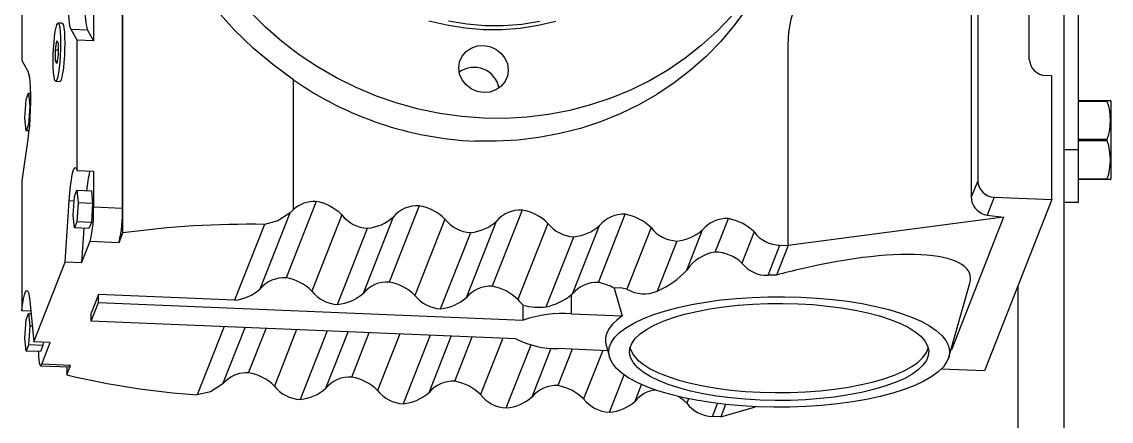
# Model space of a CAD drawing. Header units: feet. Extents: x 0.3 to 98.5, y -18.6 to 31.5.
# Drawn here: x 50.2356 to 50.7327, y 4.5731 to 4.7553 of the extents above; entities that cross this region are included whole.
import ezdxf

# ---------------------------------------------------------------- set-up
doc = ezdxf.new("R2010")
doc.units = ezdxf.units.FT
doc.header["$MEASUREMENT"] = 0

msp = doc.modelspace()

# ---------------------------------------------------------------- linework, layer by layer
for p, q in [((50.71121568027947, 4.480181823305688), (50.71121568027947, 5.083638482316776)), ((50.71769445175288, 5.083638482316776), (50.71769445175288, 4.672887327283329)), ((50.28169691258752, 4.658935384777907), (50.28169691258752, 4.999765407988262)), ((50.28157670810516, 4.670290213272313), (50.28157670810516, 4.966274153560091)), ((50.69536797997371, 4.738298125876168), (50.69536797997371, 4.935620781484866)), ((50.26840880587667, 4.801427520444038), (50.26840880587667, 4.746536724321729)), ((50.23564117323234, 4.783220507451119), (50.23564117323234, 4.737656138777217)), ((50.67185387870863, 4.776943789333771), (50.67185387870863, 4.682767093540575)), ((50.66889066715459, 4.769421219750782), (50.66889066715459, 4.67524452252008)), ((50.25410173545756, 4.75459228621459), (50.25222060574634, 4.754670282564804)), ((50.26088429853188, 4.746848731285199), (50.25811957243715, 4.751740333525914)), ((50.26564408553197, 4.751428325124929), (50.25811957243715, 4.751740333525914)), ((50.26564408553197, 4.751428325124929), (50.26840880587667, 4.746536724321729)), ((50.25106961548367, 4.742470085357292), (50.25167064364556, 4.746585046178639)), ((50.25106961548367, 4.737291710181852), (50.25106961548367, 4.742470085357292)), ((50.25106961548367, 4.742470085357292), (50.25227167180748, 4.74242023686608)), ((50.25167064364556, 4.746585046178639), (50.25227167180748, 4.745521660574719)), ((50.25227167180748, 4.745521660574719), (50.25227167180748, 4.740343285399275)), ((50.26088429853188, 4.687470971512532), (50.26088429853188, 4.746848731285199)), ((50.26840880587667, 4.746536724321729), (50.26088429853188, 4.746848731285199)), ((50.58532196949305, 4.653168967894684), (50.58532196949305, 4.744654929043955)), ((50.23564117323234, 4.737656138777217), (50.23840589932706, 4.73276450778633)), ((50.25227167180748, 4.740343285399275), (50.25167064364556, 4.736228295827752)), ((50.25167064364556, 4.736228295827752), (50.25106961548367, 4.737291710181852)), ((50.25106961548367, 4.737291710181852), (50.25182140381412, 4.737260540679442)), ((50.25112067579475, 4.728143089629276), (50.25300180550597, 4.728065093279062)), ((50.35958657089819, 4.669679056423698), (50.35958657089819, 4.728792057270759)), ((50.70571421926055, 4.730693746232237), (50.7028925045686, 4.730810765195203)), ((50.70571421926055, 4.674187722143779), (50.70571421926055, 4.730693746232237)), ((50.23758920460116, 4.719904689559925), (50.23869961111657, 4.722723635610006)), ((50.23869961111657, 4.722723635610006), (50.23925481724928, 4.716957729042393)), ((50.23869961111657, 4.722723635610006), (50.23958516826202, 4.722686927386349)), ((50.23703399846845, 4.711319862817392), (50.23758920460116, 4.719904689559925)), ((50.71769445175288, 4.719397243218195), (50.73235430982144, 4.719397243218195)), ((50.73096017932738, 4.71897248238024), (50.71769445175288, 4.71897248238024)), ((50.73096017932738, 4.71897248238024), (50.73096017932738, 4.719397243218195)), ((50.73274733621604, 4.718855321103909), (50.73241444368781, 4.719431915929443)), ((50.73274733621604, 4.683812166720424), (50.73274733621604, 4.718855321103909)), ((50.23925481724928, 4.716957729042393), (50.23869961111657, 4.708372903737365)), ((50.23956851041054, 4.71694472965069), (50.23925481724928, 4.716957729042393)), ((50.23758920460116, 4.705553954812272), (50.23703399846845, 4.711319862817392)), ((50.23869961111657, 4.708372903737365), (50.23758920460116, 4.705553954812272)), ((50.2391317377494, 4.708354986628203), (50.23869961111657, 4.708372903737365)), ((50.23887256067031, 4.705500743988074), (50.23758920460116, 4.705553954812272)), ((50.23840589932706, 4.701694256733672), (50.23564117323234, 4.682765342654907)), ((50.71769445175288, 4.701758490375033), (50.73096017932738, 4.701758490375033)), ((50.73096017932738, 4.700908996011792), (50.71769445175288, 4.700908996011792)), ((50.73096017932738, 4.700908996011792), (50.73096017932738, 4.701758490375033)), ((50.71121568027947, 4.696971955649465), (50.71769445175288, 4.696971955649465)), ((50.23564117323234, 4.682765342654907), (50.23564117323234, 4.623387582882239)), ((50.26088429853188, 4.687470971512532), (50.26840880587667, 4.687158991861727)), ((50.26840880587667, 4.687158991861727), (50.26840880587667, 4.670836204973893)), ((50.67185387870863, 4.682767093540575), (50.66889066715459, 4.67524452252008)), ((50.71769445175288, 4.683695005444092), (50.73096017932738, 4.683695005444092)), ((50.73241427693679, 4.683270273356312), (50.71769445175288, 4.683270273356312)), ((50.73096017932738, 4.683270273356312), (50.73096017932738, 4.683695005444092)), ((50.73241444368781, 4.683235571894889), (50.73274733621604, 4.683812166720424)), ((50.25970698460883, 4.67559880517863), (50.26081739112423, 4.67841772391604)), ((50.26081739112423, 4.67841772391604), (50.26137259725695, 4.672651846098605)), ((50.26081739112423, 4.67841772391604), (50.26740133648843, 4.678144743877846)), ((50.26740133648843, 4.678144743877846), (50.26795654262116, 4.672378835872726)), ((50.25543519158195, 4.645654873863336), (50.25723961007579, 4.673555596354911)), ((50.25956859851567, 4.673459034579082), (50.25723961007579, 4.673555596354911)), ((50.25915177847611, 4.66701395112343), (50.25970698460883, 4.67559880517863)), ((50.36993277568483, 4.673311438367318), (50.35622937269369, 4.63852329516255)), ((50.70571421926055, 4.674187722143779), (50.67494165327162, 4.596067018800413)), ((50.67937842630366, 4.675279705546943), (50.67615752117956, 4.667102994728451)), ((50.67937842630366, 4.675279705546943), (50.70571421926055, 4.674187722143779)), ((50.71769445175288, 4.672887327283329), (50.71121568027947, 4.672887327283329)), ((50.26137259725695, 4.672651846098605), (50.26081739112423, 4.664066990605891)), ((50.26795654262116, 4.672378835872726), (50.26137259725695, 4.672651846098605)), ((50.26795654262116, 4.672378835872726), (50.26740133648843, 4.663794009130191)), ((50.26840880587667, 4.670836204973893), (50.28157670810516, 4.670290213272313)), ((50.34447232206115, 4.633405026540819), (50.35817485104697, 4.668190966044664)), ((50.35817485104697, 4.668190966044664), (50.35958657089819, 4.669679056423698)), ((50.41696097821497, 4.671361427548929), (50.40325756947381, 4.636573311656829)), ((50.4639892094953, 4.669411444043206), (50.45028580075413, 4.634623329588614)), ((50.25970698460883, 4.661248043118309), (50.25915177847611, 4.66701395112343)), ((50.26081739112423, 4.664066990605891), (50.25970698460883, 4.661248043118309)), ((50.26740133648843, 4.663794009130191), (50.26081739112423, 4.664066990605891)), ((50.26740133648843, 4.663794009130191), (50.26629092997302, 4.660975061642604)), ((50.34634322246005, 4.66288336314437), (50.33271526567859, 4.628286786669268)), ((50.3816898320674, 4.667218179430238), (50.36798641182616, 4.63243003622547)), ((50.39150051884127, 4.631455044472609), (50.40520393908251, 4.666243186239866)), ((50.42871802884752, 4.665268195924517), (50.41501462585637, 4.630480051282236)), ((50.43852873287149, 4.629505059529377), (50.45223213586263, 4.664293204171654)), ((50.47574624287773, 4.663318212418789), (50.46204283988659, 4.628530069214021)), ((50.49875646857283, 4.636335257331426), (50.51101741777548, 4.667461460537483)), ((50.55202307386187, 4.65022237394188), (50.5580456318057, 4.665511477031762)), ((50.68363281972454, 4.666109154360745), (50.58532196949305, 4.653168967894684)), ((50.68363281972454, 4.666109154360745), (50.65983213671341, 4.605687678416498)), ((50.67615752117956, 4.667102994728451), (50.68363281972454, 4.666109154360745)), ((50.26629092997302, 4.660975061642604), (50.25970698460883, 4.661248043118309)), ((50.26397688587419, 4.66107100097714), (50.26295970467676, 4.64534286689986)), ((50.28001404408425, 4.654663163373412), (50.28169691258752, 4.658935384777907)), ((50.3797434624587, 4.626336804601053), (50.39344688844997, 4.661124919055647)), ((50.42677167648892, 4.624386821095326), (50.44047510248019, 4.659174936987432)), ((50.48699940069019, 4.631216990147207), (50.49926034989284, 4.66234321922842)), ((50.52277445690795, 4.661368228913068), (50.51171355151683, 4.633288486268276)), ((50.53905039107283, 4.64201805720519), (50.54628856967309, 4.660393208410033)), ((50.5698026766882, 4.659418216657167), (50.56421499389395, 4.645233108793635)), ((50.26295970467676, 4.64534286689986), (50.26684613610574, 4.655209153637484)), ((50.26684613610574, 4.655209153637484), (50.28001404408425, 4.654663163373412)), ((50.47488957390828, 4.625203137756428), (50.48750331076037, 4.657224952044198)), ((50.53453152479059, 4.655274969975983), (50.5255224791509, 4.632404207068101)), ((50.57616902922666, 4.639639864278005), (50.58155971007064, 4.653324985032755)), ((50.58532196949305, 4.653168967894684), (50.58001190989031, 4.639688554137161)), ((50.58155971007064, 4.653324985032755), (50.58532196949305, 4.653168967894684)), ((50.24109028018227, 4.609238194236335), (50.25543519158195, 4.645654873863336)), ((50.26295970467676, 4.64534286689986), (50.25543519158195, 4.645654873863336)), ((50.50592178847918, 4.633737325377931), (50.5096084809412, 4.621086086797346)), ((50.6586469854926, 4.602352948473891), (50.66823373140205, 4.636052555421502)), ((50.69018420839039, 4.634762616999753), (50.69018420839039, 4.484057345480702)), ((50.27063801970868, 4.63086075678927), (50.2672722769521, 4.622316312542781)), ((50.33271526567859, 4.628286786669268), (50.27063801970868, 4.63086075678927)), ((50.27063801970868, 4.627273081368033), (50.27063801970868, 4.63086075678927)), ((50.486529139825, 4.622043047877849), (50.486529139825, 4.630801951180985)), ((50.23974419698094, 4.623217463783252), (50.23564117323234, 4.623387582882239)), ((50.23928586168843, 4.62797735140896), (50.24109028018227, 4.609238194236335)), ((50.2672722769521, 4.61872863712154), (50.27063801970868, 4.627273081368033)), ((50.27063801970868, 4.627273081368033), (50.46447992323508, 4.619235574585174)), ((50.46447992323508, 4.619235574585174), (50.46447992323508, 4.626001821935095)), ((50.23703399846845, 4.610864696583674), (50.23758920460116, 4.619449552076381)), ((50.23758920460116, 4.619449552076381), (50.23869961111657, 4.622268470813795)), ((50.23869961111657, 4.622268470813795), (50.23925481724928, 4.616502590121337)), ((50.23869961111657, 4.622268470813795), (50.2398401248154, 4.622221194025746)), ((50.2672722769521, 4.61872863712154), (50.2672722769521, 4.622316312542781)), ((50.46111419197858, 4.610691130338679), (50.2672722769521, 4.61872863712154)), ((50.486529139825, 4.622043047877849), (50.5096084809412, 4.621086086797346)), ((50.23925481724928, 4.616502590121337), (50.23869961111657, 4.60791773606614)), ((50.24039533094812, 4.616455286020626), (50.23925481724928, 4.616502590121337)), ((50.32795899769992, 4.616212315415273), (50.31572155464049, 4.585145738635005)), ((50.32740401581857, 4.590074672978169), (50.33754336884491, 4.615814880181309)), ((50.33916020969588, 4.595190736461463), (50.34712775148997, 4.615417473697514)), ((50.36105747586002, 4.614839888428444), (50.35091726032842, 4.589097476086872)), ((50.37498721173014, 4.614262303159373), (50.36267431671101, 4.583004215712281)), ((50.37443137309357, 4.588122484334011), (50.38457158287513, 4.613864898113095)), ((50.38618842372611, 4.593240752955742), (50.39415595977015, 4.613467491629303)), ((50.23758920460116, 4.605098788578553), (50.23703399846845, 4.610864696583674)), ((50.2486147932771, 4.608926187272859), (50.24109028018227, 4.609238194236335)), ((50.24472835609808, 4.59905990053524), (50.2486147932771, 4.608926187272859)), ((50.24537512578867, 4.609060529653872), (50.24528356223081, 4.607644754590435)), ((50.40808569564027, 4.612889906360229), (50.39794548010868, 4.587147494018657)), ((50.42201542001033, 4.61231231965365), (50.40970253074122, 4.581054233644066)), ((50.42145958712379, 4.586172500828289), (50.43159980265537, 4.61191491316986)), ((50.43321663775633, 4.591290740699842), (50.44118417380036, 4.611517508123578)), ((50.45511390967048, 4.610939922854506), (50.44497367688879, 4.585197509075423)), ((50.23869961111657, 4.60791773606614), (50.23758920460116, 4.605098788578553)), ((50.24417315571539, 4.604825807102847), (50.23758920460116, 4.605098788578553)), ((50.24528356223081, 4.607644754590435), (50.23869961111657, 4.60791773606614)), ((50.24528356223081, 4.607644754590435), (50.24417315571539, 4.604825807102847)), ((50.4567307390214, 4.579104250138345), (50.4680539207605, 4.607849773527061)), ((50.4684877839039, 4.584222518760074), (50.47721062729983, 4.606366741741347)), ((50.48676990529194, 4.605905611931808), (50.4802448460365, 4.589340758631627)), ((50.50297850079653, 4.605233556462155), (50.48027844924124, 4.606174778259268)), ((50.50069964116206, 4.605328025225226), (50.49200189091901, 4.583247512632122)), ((50.5022799922907, 4.607689037047736), (50.50379797853938, 4.602352948473891)), ((50.6595742706423, 4.605612621771696), (50.65983213671341, 4.605687678416498)), ((50.24421767823665, 4.598403670599502), (50.2573855747151, 4.597857677460416)), ((50.25789625832657, 4.598513907396148), (50.24472835609808, 4.59905990053524)), ((50.25621338407326, 4.594241685991657), (50.25789625832657, 4.598513907396148)), ((50.25621338407326, 4.597906282506555), (50.25621338407326, 4.594241685991657)), ((50.50375895305161, 4.577154266632617), (50.51047575297526, 4.594205854648346)), ((50.67494165327162, 4.596067018800413), (50.65518093337488, 4.596886388730118)), ((50.32881400490926, 4.591558353080332), (50.32740401581857, 4.590074672978169)), ((50.51551599793412, 4.582272520879261), (50.51847151594129, 4.58977552309303)), ((50.53982578904712, 4.583317453183254), (50.53903010494923, 4.581297527688895)), ((50.55078717283187, 4.575204284564407), (50.55312888034925, 4.581149070409381)), ((50.55678482737396, 4.580723207002212), (50.55454943225429, 4.575048278926406)), ((50.55454943225429, 4.575048278926406), (50.57048710335823, 4.57968646849814)), ((50.55454943225429, 4.575048278926406), (50.55078717283187, 4.575204284564407))]:
    msp.add_line(p, q)
at = {"flags": 128}
for points in [[(50.35958657089819, 4.728792057270759), (50.35015839945489, 4.735774372249621), (50.34126628077762, 4.743234745141159), (50.33273080802329, 4.751414733479622), (50.32491264638934, 4.760057349511749), (50.31808971231904, 4.768838830327441), (50.31203408592373, 4.77802401966532), (50.30666659497105, 4.78785221242085), (50.30219616698395, 4.798073686010026), (50.29857766418739, 4.80899426035864), (50.29600435675891, 4.820260411812763), (50.29448691676356, 4.832222950009779), (50.29415513974214, 4.844396300303716), (50.2948552467577, 4.855200108690905), (50.29646975884449, 4.865998997923127), (50.29906750967189, 4.877018421123996), (50.30257876856504, 4.887852522133249), (50.30583062612773, 4.895699590630819)], [(50.58532196949305, 4.744654929043955), (50.58566565483704, 4.750620090138074), (50.58669253059352, 4.756485301248222), (50.58839036068794, 4.762180276821171), (50.59073873824597, 4.767636807066337), (50.59370958009651, 4.77278949252276), (50.59726724177238, 4.777576651127129), (50.60136917301433, 4.781940911904888), (50.60596617652266, 4.785829998412543), (50.61100323021205, 4.789197312366177), (50.61641994146461, 4.792002497144912), (50.62215145563518, 4.794211982606711), (50.62812908280524, 4.795799262527579), (50.63428123503866, 4.796745373291978), (50.64053418538619, 4.797038926955523), (50.64681305114162, 4.796676420309362), (50.65304260459662, 4.795662204692524)], [(50.58119737736303, 4.790862672012766), (50.57910637712313, 4.785311616941682), (50.57532736209862, 4.776824395606338), (50.57094826766797, 4.768623495827965), (50.56598889695186, 4.760745936332123), (50.56047160608649, 4.753227236522715), (50.55442130422365, 4.746101393481876), (50.54786530402971, 4.739400480905024), (50.54083316643479, 4.73315479285173), (50.53335666038246, 4.727392503056155), (50.52546948682803, 4.722139608864188), (50.51720726723857, 4.717419820545292), (50.50860726759109, 4.713254444854281), (50.49970828337198, 4.70966224703049), (50.49055050732612, 4.706659447922744), (50.48117524770519, 4.70425960898867), (50.47162481326696, 4.702473556106733), (50.46194232352417, 4.701309370951167), (50.45217140974263, 4.700772280303822), (50.44235621494131, 4.700864686241824)], [(50.25811957243715, 4.751740333525914), (50.2577472691688, 4.752773369007421), (50.25743186824716, 4.754440847541916), (50.25718477199167, 4.756682462761976), (50.25701490445671, 4.759417255611831), (50.25692840092966, 4.762546344176522), (50.25692840092966, 4.765956666954697), (50.25701490445671, 4.769524930257663), (50.25718477199167, 4.773122186674774), (50.25743186824716, 4.776618416413861), (50.2577472691688, 4.779887275392634), (50.25811957243715, 4.782810583141062)], [(50.44632298585975, 4.711322461833227), (50.43637411424397, 4.712059090196307), (50.42647161091068, 4.713440445550033), (50.41666165439127, 4.715460143918008), (50.40699000921455, 4.718108717867556), (50.39750175565518, 4.721373845073593), (50.3882411172326, 4.725240298005849), (50.37925128245996, 4.729690041679437), (50.3705741748427, 4.734702340030516), (50.36225023437718, 4.740253817729174), (50.35431829104999, 4.746318619742874), (50.34681531758639, 4.752868404148943), (50.33977627994943, 4.759872677074087)], [(50.55941198388051, 4.757920517180105), (50.55286971477022, 4.75103693892782), (50.54583068863334, 4.744616383684113), (50.53832769791965, 4.738688807693991), (50.53039573734235, 4.733281816875655), (50.52207183137703, 4.728420620820197), (50.51339470650966, 4.724127910603372), (50.50440487173701, 4.720423666159411), (50.49514423331445, 4.717325180718676), (50.48565596825502, 4.714846895494151), (50.47598432882832, 4.713000368056258), (50.466174389559, 4.711794217707508), (50.45627187472566, 4.711234040669504), (50.44632298585975, 4.711322461833227)], [(50.24998776939227, 4.737134449598704), (50.25002996314934, 4.740035741900497), (50.25015442265764, 4.743005762933533), (50.25035492062923, 4.745895611228098), (50.25062138875274, 4.748560377276297), (50.25094046969681, 4.750866395763749), (50.25129616111394, 4.752698086673746), (50.25167064364556, 4.753963581696567), (50.25204511467711, 4.754599409070492), (50.25240081184428, 4.754573693476312), (50.25271989278836, 4.753887763172122), (50.25298636091188, 4.752575951617107), (50.25318685888345, 4.750704049274615), (50.25331132414178, 4.748365955654242), (50.25335351789887, 4.745678921157866)], [(50.25410173545756, 4.75459228621459), (50.2542819415555, 4.754495698563611), (50.2546010282496, 4.753809739509247), (50.25486749637314, 4.752497929391739), (50.25506798859467, 4.750626052924401), (50.255192453853, 4.748287960741541), (50.25523464761007, 4.745600898932498)], [(50.47937441723321, 4.755483152079897), (50.47130447306522, 4.753567277781992), (50.46306954314201, 4.75229053569065), (50.45472401704498, 4.751661378357362), (50.44632298585975, 4.751683928557254), (50.43792198342473, 4.752358046851976), (50.42957645157765, 4.753679295651986), (50.42134152165443, 4.755638943529092)], [(50.47202569420944, 4.755398234125012), (50.46379077578629, 4.754121493471176), (50.45544523818918, 4.753492334700383), (50.44704424150419, 4.753514884900275), (50.43864321031896, 4.754189003194996), (50.43029768422193, 4.755510251995007)], [(50.25335351789887, 4.745678921157866), (50.25331132414178, 4.742777628856073), (50.25318685888345, 4.73980757907286), (50.25298636091188, 4.736917759528472), (50.25271989278836, 4.73425299348027), (50.25240081184428, 4.731946974992821), (50.25204511467711, 4.730115284082826), (50.25167064364556, 4.728849789060005), (50.25129616111394, 4.728213963123586), (50.25094046969681, 4.728239649967591), (50.25062138875274, 4.728925607584445), (50.25035492062923, 4.730237417701952), (50.25015442265764, 4.732109322919465), (50.25002996314934, 4.734447386352155), (50.24998776939227, 4.737134449598704)], [(50.25523464761007, 4.745600898932498), (50.255192453853, 4.742699633943372), (50.25506798859467, 4.739729584160157), (50.25486749637314, 4.736839735865592), (50.2546010282496, 4.734174998567569), (50.2542819415555, 4.731868951329947), (50.25392624438832, 4.73003728917012), (50.25355176760675, 4.728771795584811), (50.25317729082516, 4.728135966773378), (50.25300180550597, 4.728065093279062)], [(50.43503621909253, 4.734213486427064), (50.43542081018575, 4.736983235177394), (50.43654836905566, 4.739532309083215), (50.43834205223408, 4.741687055649008), (50.44067960822619, 4.743300560042151), (50.4434017725616, 4.744262949155727), (50.44632298585975, 4.744508547527095), (50.44924423365813, 4.744020684367174), (50.45196639224352, 4.742832563253272), (50.45430394248557, 4.741025202179012), (50.45609763141403, 4.738721729519572), (50.45722519028396, 4.736079116918846), (50.45760976412706, 4.733277492849306)], [(50.23840589932706, 4.73276450778633), (50.2387782025954, 4.731731499617489), (50.23909360351706, 4.730064021082992), (50.23934070552258, 4.727822377112759), (50.23951056730751, 4.725087585700413), (50.23959706508451, 4.721958495698212), (50.23959706508451, 4.718548201670213), (50.23951056730751, 4.714979911054579), (50.23934070552258, 4.711382654637466), (50.23909360351706, 4.707886424898382), (50.2387782025954, 4.704617565919607), (50.23840589932706, 4.701694256733672)], [(50.45760976412706, 4.733277492849306), (50.45722519028396, 4.730507772849149), (50.45609763141403, 4.727958670193155), (50.45430394248557, 4.725803950940035), (50.45196639224352, 4.724190419234219), (50.44924423365813, 4.723228058870822), (50.44632298585975, 4.72298243174928), (50.4434017725616, 4.723470323659372), (50.44067960822619, 4.724658416023098), (50.43834205223408, 4.726465804410031), (50.43654836905566, 4.728769279944485), (50.43542081018575, 4.731411862357525), (50.43503621909253, 4.734213486427064)], [(50.25723961007579, 4.673555596354911), (50.25751194323504, 4.677086838057312), (50.25785286281216, 4.680344677093943), (50.25824943697837, 4.683205644400049), (50.25868664664218, 4.685561314440008), (50.25914791445256, 4.687322442357589), (50.25961576605306, 4.688422254433446), (50.26007247408566, 4.68881912328896), (50.26050071944483, 4.688497960832203), (50.26088429853188, 4.687470971512532)], [(50.35817485104697, 4.668190966044664), (50.35249931346745, 4.66454134549601), (50.34634322246005, 4.66288336314437)], [(50.51171355151683, 4.633288486268276), (50.50870744470144, 4.633973766818499), (50.50592178847918, 4.633737325377931)], [(50.23564117323234, 4.623387582882239), (50.23602474656934, 4.626362096130146), (50.23645299767856, 4.628857591209526), (50.23690970571116, 4.630779569169617), (50.23737755731164, 4.632055151191395), (50.23783882512203, 4.632636044168121), (50.2382760290358, 4.632500202465474), (50.23867260895206, 4.631652772364808), (50.23901352277913, 4.630125853436704), (50.23928586168843, 4.62797735140896)], [(50.57136565121098, 4.579648391766151), (50.56407895381509, 4.58006567755856), (50.55694751886519, 4.580705800208657), (50.55003593075476, 4.58156296511863), (50.54340676711504, 4.582629403991154), (50.53712008131197, 4.58389544814232), (50.53123276994216, 4.58534965500241), (50.52579817033062, 4.586978842616112), (50.5208655372774, 4.588768257831036), (50.51647948530437, 4.590701681235863), (50.51267975290364, 4.592761621224021), (50.50950075978488, 4.59492942468186), (50.50697126762338, 4.597185453802236), (50.50511423055895, 4.599509274398148), (50.50394642719384, 4.601879835591339), (50.50347846059265, 4.604275689751132), (50.50371456278116, 4.606675131932784), (50.50465256024613, 4.609056431316398), (50.50628400618607, 4.611398000832953), (50.50859410001086, 4.613678642978289), (50.5115619403431, 4.615877756814397), (50.51516064001902, 4.617975336531883), (50.51935758483987, 4.619952477453069), (50.52411477857417, 4.621791204968439), (50.52938918220968, 4.623474902914259), (50.53513298995515, 4.62498831357256), (50.54129418699365, 4.62631770154716), (50.54781695198511, 4.627451083765052), (50.55464228957005, 4.628378176288582), (50.56170831212142, 4.629090586941603), (50.5689510562495, 4.629581812434511), (50.57630495430482, 4.629847475553122), (50.58370335188125, 4.629885144032629), (50.59107931857103, 4.629694451308287)], [(50.59107931857103, 4.629694451308287), (50.59836598146671, 4.629277151140792), (50.60549742216664, 4.628637029928205), (50.61240900452706, 4.627779876518302), (50.61903816816676, 4.626713439083284), (50.62532488847005, 4.625447380557032), (50.63121217108968, 4.62399317369694), (50.63664676495119, 4.622363986083238), (50.64157943250459, 4.620574598180983), (50.6459654787276, 4.618641146025981), (50.64976521112833, 4.616581207475329), (50.65294420424708, 4.614413404017492), (50.65547366765843, 4.612157376334622), (50.65733071047289, 4.609833554301202), (50.658498513838, 4.607462993108012), (50.6589664804392, 4.60506713894822), (50.65873037825069, 4.602667696766568), (50.65779237503569, 4.60028642469562), (50.65616092334569, 4.597944858054083), (50.65385084102098, 4.595664187158572), (50.6508829949387, 4.593465100635131), (50.647284329763, 4.591367493604976), (50.64308735619198, 4.589390381433969), (50.6383301509576, 4.587551652481087), (50.63305575882215, 4.585867954535269), (50.62731197407682, 4.584354543876966), (50.62115077703832, 4.583025128589696), (50.6146279832967, 4.581891744934298), (50.60780267446194, 4.580964665348349), (50.60073662891043, 4.580252270507922), (50.59349387903229, 4.579761017702351), (50.5861400154772, 4.579495367521316), (50.57874158340054, 4.579457699041809), (50.57136565121098, 4.579648391766151)], [(50.57256770178475, 4.582699979921154), (50.56576089656273, 4.583096778338739), (50.55911278080755, 4.583714987605322), (50.55269154418468, 4.584548202181876), (50.54656307634559, 4.585587936454194), (50.54079024242327, 4.586823475231997), (50.53543230802881, 4.588242161250673), (50.53054423774713, 4.58982944117154), (50.52617618913378, 4.591569035207913), (50.52237300671202, 4.593443057875831), (50.51917366996933, 4.595432292558199), (50.51661105760602, 4.597516338130726), (50.51471145878227, 4.59967379871305), (50.51349434886674, 4.601882549607877), (50.51297221118551, 4.604119925614603), (50.5131504047712, 4.606362955343281), (50.51402711261273, 4.608588632903732), (50.51559334165535, 4.610774097594177), (50.51783303205117, 4.612896970278269), (50.52072317216003, 4.614935403697894), (50.52423409180111, 4.616868545351005), (50.52832981300524, 4.618676498678875), (50.53296829726627, 4.620340755756244), (50.538101911294, 4.621844217416429), (50.5436780020176, 4.623171486503123), (50.54963937383864, 4.624308882245467), (50.55592480038403, 4.625244792447715), (50.56246983526118, 4.625969607363819), (50.56920728356062, 4.626475837573144), (50.5760680298613, 4.62675834398188), (50.58298167648428, 4.626814211322261), (50.58987726224722, 4.62664287752837)], [(50.58987726224722, 4.62664287752837), (50.59668403296904, 4.626246063298188), (50.6033321602243, 4.625627869844203), (50.60975339684715, 4.62479462507997), (50.61588186468625, 4.623754920995331), (50.62165469285855, 4.622519353467354), (50.62701265600316, 4.621100667448683), (50.63190069753468, 4.619513387527812), (50.63626874614802, 4.617773822241611), (50.64007195156992, 4.615899799573695), (50.64327126531249, 4.613910563453819), (50.6458338776758, 4.611826492006132), (50.64773347649952, 4.609669031423808), (50.6489505921651, 4.607460279091475), (50.64947272984633, 4.605222903084746), (50.64929452476058, 4.602979874793583), (50.64841782266907, 4.600754224545794), (50.64685159362645, 4.598568729667667), (50.64461190323063, 4.596445887171257), (50.64172176887182, 4.594407425001458), (50.63821084923073, 4.592474313536032), (50.6341151280266, 4.590666330020474), (50.62947663801553, 4.589002072943105), (50.62434302973784, 4.58749860984541), (50.61876693901424, 4.586171370946401), (50.61280559019335, 4.585033946453883), (50.60652014064779, 4.584098036251637), (50.59997510577067, 4.583373250085709), (50.59323765172118, 4.582866991126208), (50.58637691117054, 4.582584486154984), (50.57946326454756, 4.58252861737709), (50.57256770178475, 4.582699979921154)], [(50.5096084809412, 4.621086086797346), (50.50714655744138, 4.619216725970334), (50.50514735076075, 4.617290112044495), (50.50362334422539, 4.615318314343368), (50.5025840598933, 4.613313620691809), (50.50203597805398, 4.611288553228619), (50.50198254297842, 4.609255772093432), (50.5022799922907, 4.607689037047736)], [(50.2431875077101, 4.604866671164322), (50.24319571301011, 4.604554294761099), (50.24328464305193, 4.602592697622116), (50.24342904943176, 4.600943446698677), (50.24362338911582, 4.599669898751793), (50.24386018705856, 4.598820970767003), (50.2441303524546, 4.598429328693333), (50.24442350074069, 4.598510008872397), (50.24472835609808, 4.59905990053524)], [(50.51317530817292, 4.606465251341538), (50.51349434886674, 4.60547025377929), (50.51471145878227, 4.603261502884466), (50.51661105760602, 4.601104013551968), (50.51917366996933, 4.599019970854455), (50.52237300671202, 4.597030734734576), (50.52617618913378, 4.595156712066663), (50.53054423774713, 4.593417145342952), (50.53543230802881, 4.591829865422083), (50.54079024242327, 4.590411152090747), (50.54656307634559, 4.589175611875431), (50.55269154418468, 4.588135880478131), (50.55911278080755, 4.587302663026561), (50.56576089656273, 4.586684469572575), (50.57256770178475, 4.586287656779904)], [(50.57256770178475, 4.586287656779904), (50.57946326454756, 4.586116294235834), (50.58637691117054, 4.58617216157622), (50.59323765172118, 4.586454667984958), (50.59997510577067, 4.586960926944457), (50.60652014064779, 4.58768571311038), (50.61280559019335, 4.588621623312628), (50.61876693901424, 4.589759047805151), (50.62434302973784, 4.591086315454332), (50.62947663801553, 4.59258977855203), (50.6341151280266, 4.594254035629399), (50.63821084923073, 4.596061988957269), (50.64172176887182, 4.597995129172871), (50.64461190323063, 4.600033564030005), (50.64685159362645, 4.602156407963923), (50.64841782266907, 4.604341899967034), (50.6492696616091, 4.606465251341538)], [(50.2573855747151, 4.597857677460416), (50.25759139146909, 4.597964015733305), (50.25789625832657, 4.598513907396148)], [(50.32740401581857, 4.590074672978169), (50.32177013724286, 4.586530768261113), (50.31572155464049, 4.585145738635005)]]:
    msp.add_lwpolyline(points, dxfattribs=at)
for centre, radius, start, end in [((50.29548630160255, 4.760028225584305), 0.03105666042509726, 177.2727790937085, 196.0758706898269), ((50.70308996652168, 4.73853381981219), 0.007725578018428039, 181.7482644927815, 268.5353960795368), ((50.44199266897631, 4.722752325409804), 0.01171375751112438, 11.63924153000219, 125.3607126358246), ((50.44902077004664, 4.857234541523658), 0.156511812411176, 235.1505969092447, 267.5595057227881), ((50.7062949497988, 4.710365486377636), 0.02612382152140115, 340.7634364038477, 19.23656359615229), ((50.70595536422978, 4.692302001446697), 0.02644467847305226, 341.00584212431, 18.99415787568995), ((50.31090581979952, 4.674892525500457), 0.04585052962863082, 164.3931191599096, 175.8170196357568), ((50.67957585375655, 4.683002755851399), 0.007725573533736534, 181.7480285795332, 268.5356309433413), ((50.36920517200173, 4.658833032716801), 0.01449667733634995, 87.1230245661763, 131.5676288722477), ((50.36605837332915, 4.651446347961722), 0.02220570205691398, 45.25610513465141, 79.95171534450124), ((50.207950741022, 4.668990229539363), 0.06048624502143828, 346.830171334428, 1.748878263460697), ((50.22111821774788, 4.66844425221287), 0.06048666361028216, 346.8302492541999, 1.748851682594553), ((50.41618796650521, 4.657074515315129), 0.01430780899359175, 86.90295641880306, 140.1473109172126), ((50.41308672536019, 4.649496554207158), 0.02220546135030034, 45.25603725427064, 79.95200039448146), ((50.46321620353558, 4.655124448433899), 0.01430789125351229, 86.90301306590722, 140.1471533949272), ((50.46011491639027, 4.647546546263786), 0.02220549124195743, 45.25605015875474, 79.95193103613637), ((50.34019744126545, 4.232267152390998), 0.4306600660455863, 89.18232624383785, 97.80715028337653), ((50.39409034037035, 4.676755835853106), 0.01564415469659767, 217.565112531987, 267.6427080238667), ((50.39166542984602, 4.681279619852797), 0.02023327807579169, 275.0511960162672, 311.999252514576), ((50.44111858315074, 4.674805922785309), 0.01564422668851418, 217.5652385160443, 267.6426383816855), ((50.43869366112634, 4.679329555846584), 0.02023319549881828, 275.0511623726957, 311.9993363934897), ((50.48814680293101, 4.672855960842218), 0.01564424767636155, 217.5652745482092, 267.6426022788272), ((50.51024441756579, 4.653174466365684), 0.01430789125350951, 86.90301306590722, 140.1471533949272), ((50.50714313042049, 4.64559656275806), 0.02220549124195558, 45.25605015875474, 79.95193103613637), ((50.55727262584598, 4.651224544672836), 0.01430782856565251, 86.90297779539783, 140.1474201770979), ((50.55417143645126, 4.643646835128898), 0.02220522311196774, 45.25570815420242, 79.95205632196324), ((50.48572187515656, 4.677379572340863), 0.02023319549882168, 275.0511623726957, 311.9993363934897), ((50.53517501696122, 4.670905975898984), 0.01564424767635168, 217.5652745482092, 267.6426022788272), ((50.53275002018636, 4.675429831774121), 0.02023344349889492, 275.0512980100654, 311.9989690603508), ((50.58220324824154, 4.668956068581229), 0.01564432385837761, 217.5655340285957, 267.6424474021249), ((50.55494976694343, 4.631236313139937), 0.01921031152517225, 98.76313223530983, 145.8578719297481), ((50.55177224008361, 4.632218522624273), 0.01800560000652282, 46.28678129939031, 89.20177884958623), ((50.57564007200388, 4.654080230571761), 0.01445005038592465, 217.7527587796881, 272.0978214881313), ((50.35545636098393, 4.624236408803908), 0.01430778262393267, 86.9029397484029, 140.1475087492364), ((50.3523552003394, 4.616658693509935), 0.02220518056317796, 45.25567362908219, 79.95209057147929), ((50.50996887013697, 4.668614799689466), 0.03940966401668594, 293.2450649042327, 317.5552673657617), ((50.5812190722452, 4.392738920227176), 0.2469525847221793, 90.28007579696435, 91.17174854849209), ((50.33093373807422, 4.6484417304054), 0.02023352607839748, 275.0513316489292, 311.9988851814391), ((50.4024845807642, 4.622286366360326), 0.01430784054387463, 86.90305602934659, 140.1473924795624), ((50.39938341436962, 4.614708694191613), 0.02220519322102093, 45.25569524971069, 79.95212547013185), ((50.44951280629448, 4.620336364166986), 0.01430786076307335, 86.90304234856144, 140.1473555858448), ((50.4464115248992, 4.612758523809754), 0.02220539871526415, 45.25584968770932, 79.95191477997156), ((50.49798346836314, 4.62204829334731), 0.01430786076308259, 86.90304234856144, 140.1473555858448), ((50.49484912426642, 4.614378216678103), 0.02230199555399232, 60.23209770529291, 79.90960620249153), ((50.51951039777091, 4.646781846229677), 0.01558401640716363, 239.9794517109732, 292.6924696238607), ((50.38038699487956, 4.64196790396212), 0.01564434108546468, 217.5655662607185, 267.6424713270538), ((50.3779620786052, 4.646491440710312), 0.02023320782400062, 275.051030595279, 311.999186202344), ((50.42741515140943, 4.640017805455697), 0.01564422316453145, 217.5653645424005, 267.6426732027879), ((50.4249903558858, 4.644541303391152), 0.02023304908484887, 275.0508803873677, 311.9993364292079), ((50.47416568474781, 4.637777064240966), 0.01524697908121602, 217.3354529873912, 230.5608816410513), ((50.46831972187994, 4.653759801244467), 0.02930266200644819, 282.9562409427116, 308.4203119617733), ((50.47410208936035, 4.645356260168962), 0.01913790652122997, 310.4920188623032, 312.3698869389446), ((50.47179527305553, 4.653109963910188), 0.02807785005515576, 254.8980146326603, 276.3271028941431), ((50.4827622228742, 4.563639157163706), 0.0585252436244572, 86.30966658341285, 108.2029107372645), ((50.47968153810442, 4.646559953815244), 0.04038958584222779, 242.6318517622699, 270.8468020359643), ((50.33797407521908, 4.929935169843967), 0.3455067673362868, 256.3116895670042, 266.3072825984418), ((50.33843260026275, 4.580712317873369), 0.01449668915933394, 87.12304358689343, 131.5676100123321), ((50.33528580159016, 4.573325646055869), 0.02220570205692154, 45.25610513465141, 79.95171534450124), ((50.38541549826687, 4.578953656720818), 0.01430798817530266, 86.90335229472603, 140.1470960731336), ((50.36331778588148, 4.598635154072371), 0.0156441756843231, 217.5651485218559, 267.6426721342726), ((50.38231401562038, 4.571375662550142), 0.02220570205693217, 45.25610513465141, 79.95171534450124), ((50.43244362029654, 4.577003808340919), 0.01430782921248943, 86.90294274089996, 140.1472742422022), ((50.42934237340147, 4.569425883170664), 0.02220544869247663, 45.25601589792592, 79.95196549581541), ((50.47947184582683, 4.57505376302232), 0.01430789125351414, 86.90301306590722, 140.1471533949272), ((50.47637061043183, 4.567475987352976), 0.02220535717561662, 45.25587915648015, 79.95199368370972), ((50.36089285810706, 4.603158916509438), 0.02023327807579586, 275.0511960162672, 311.999252514576), ((50.4103459999117, 4.596685169129138), 0.01564417568432418, 217.5651485218559, 267.6426721342726), ((50.40792107213727, 4.601208934441223), 0.02023327807578322, 275.0511960162672, 311.999252514576), ((50.45737423119202, 4.594735257498852), 0.01564424767636293, 217.5652745482092, 267.6426022788272), ((50.45494937816804, 4.599258703683992), 0.02023302362426863, 275.050999739181, 311.9994989396173), ((50.52636316302297, 4.573310570901517), 0.01407044788873924, 96.19516600791111, 140.4364083033334), ((50.52355988869337, 4.565734780431773), 0.0219437177419909, 45.17083918483988, 57.9780452385448), ((50.50440243372216, 4.592785271118112), 0.01564424403359766, 217.5653355539965, 267.6426497043677), ((50.50197756919811, 4.59730882080388), 0.02023312689845781, 275.0510479485878, 311.9993349576987), ((50.55143064775238, 4.590835287612391), 0.01564424403359196, 217.5653355539965, 267.6426497043677)]:
    msp.add_arc(centre, radius, start, end)
for centre, major_axis, ratio, start_param, end_param in [((50.67615750967951, 4.674278375758609), (0.005535452072156625, -0.005384733758514621), 0.8743336140000002, 3.846392828225293, 5.417189155020279), ((50.58702894789322, 4.617767469890408), (0.08130297835618794, 0.02219053225691021), 0.272871735, 6.119749979000574, 7.724713181442278), ((50.58702894789322, 4.617767469890408), (0.08130297835618794, 0.02219053225691021), 0.272871735, 1.44152787426269, 1.582632557572831)]:
    msp.add_ellipse(centre, major_axis=major_axis, ratio=ratio, start_param=start_param, end_param=end_param)

doc.saveas('drawing.dxf')
